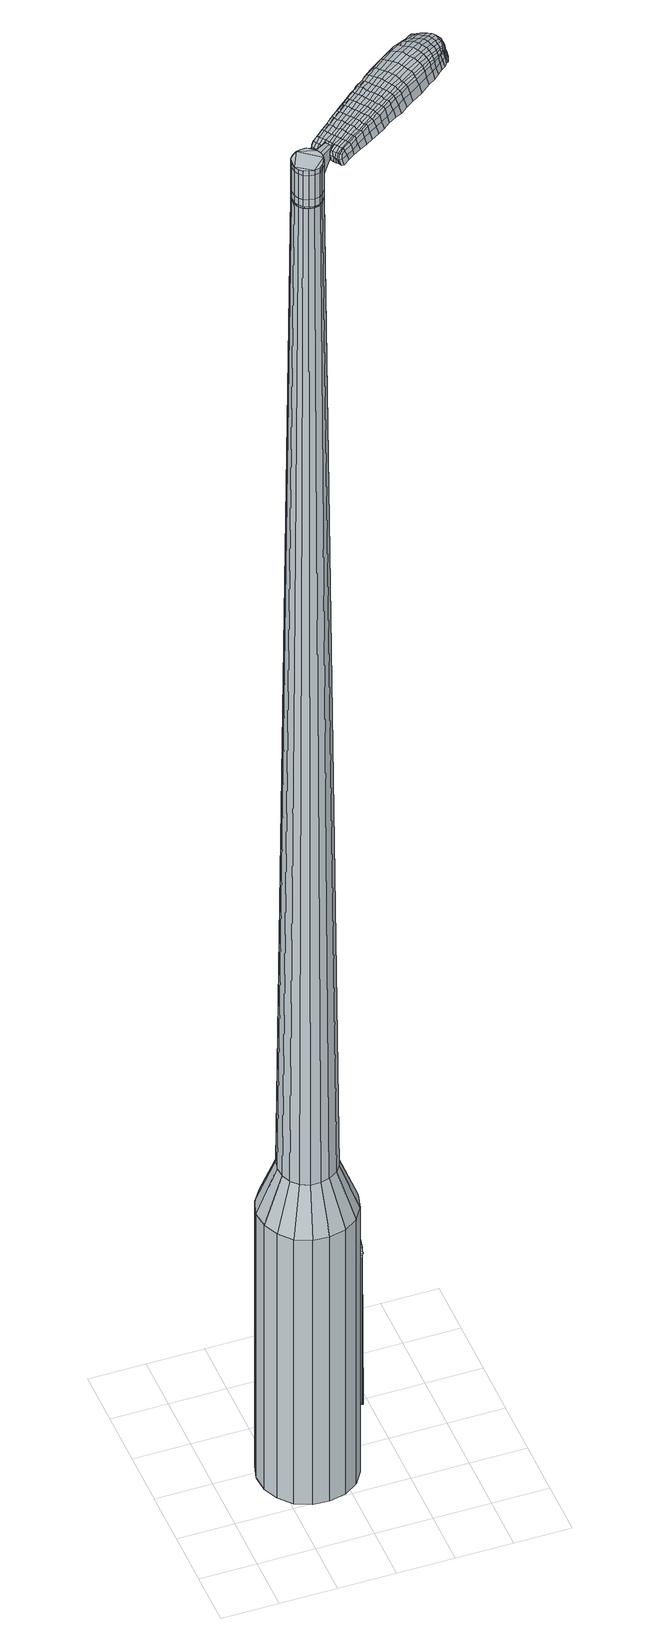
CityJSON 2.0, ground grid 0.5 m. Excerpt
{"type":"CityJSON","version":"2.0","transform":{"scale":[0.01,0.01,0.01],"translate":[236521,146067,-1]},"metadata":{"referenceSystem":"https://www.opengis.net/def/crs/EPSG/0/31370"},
"CityObjects":{
"object1":{"type":"GenericCityObject","attributes":{"cluster":688,"mean_distance_to_centroid":0.279,"new_centroid_x":236521.77,"new_centroid_y":146067.87,"mean_distance_to_camera":9.56,"H1":11.23,"H2":11.44,"Z_final":113.23,"cluster2":-1,"proj_x":236524.95,"proj_y":146072.52,"id_line":90813,"bearing_l":304.4,"distance":5.64,"orientation":"left","G_obj":34.4},"geometry":[{"type":"MultiSurface","lod":"2","boundaries":[[[0,1,2,3]],[[1,4,5,2]],[[4,6,7,5]],[[6,8,9,7]],[[8,10,11,9]],[[10,12,13,11]],[[12,14,15,13]],[[14,16,17,15]],[[16,18,19,17]],[[18,20,21,19]],[[20,22,23,21]],[[22,24,25,23]],[[24,26,27,25]],[[26,28,29,27]],[[28,30,31,29]],[[30,32,33,31]],[[32,34,35,33]],[[34,0,3,35]],[[36,37,38,39]],[[38,40,41,42]],[[41,43,42]],[[42,44,45,46]],[[45,47,46]],[[46,48,49,50]],[[49,51,50]],[[42,46,50,38]],[[50,52,39,38]],[[53,36,39]],[[2,5,7,35]],[[7,9,11,15]],[[11,13,15]],[[15,17,19,23]],[[19,21,23]],[[23,25,27,31]],[[27,29,31]],[[15,23,31,7]],[[31,33,35,7]],[[3,2,35]],[[1,0,54,55]],[[0,34,56,54]],[[34,32,57,56]],[[32,30,58,57]],[[30,28,59,58]],[[28,26,60,59]],[[26,24,61,60]],[[24,22,62,61]],[[22,20,63,62]],[[20,18,64,63]],[[18,16,65,64]],[[16,14,66,65]],[[14,12,67,66]],[[12,10,68,67]],[[10,8,69,68]],[[8,6,70,69]],[[6,4,71,70]],[[4,1,55,71]],[[55,54,72,73]],[[54,56,74,72]],[[56,57,75,74]],[[57,58,76,75]],[[58,59,77,76]],[[59,60,78,77]],[[60,61,79,78]],[[61,62,80,79]],[[62,63,81,80]],[[63,64,82,81]],[[64,65,83,82]],[[65,66,84,83]],[[66,67,85,84]],[[67,68,86,85]],[[68,69,87,86]],[[69,70,88,87]],[[70,71,89,88]],[[71,55,73,89]],[[72,90,91,73]],[[92,93,90,72]],[[94,95,93,92]],[[76,96,95,94]],[[97,98,96,76]],[[78,99,98,97]],[[100,101,99,78]],[[80,102,101,100]],[[103,104,102,80]],[[82,105,104,103]],[[106,107,105,82]],[[108,109,107,106]],[[110,111,109,108]],[[112,113,111,110]],[[114,115,113,112]],[[88,116,115,114]],[[89,117,116,88]],[[73,91,117,89]],[[118,119,120,121]],[[122,118,121,123]],[[124,122,123,125]],[[126,124,125,127]],[[128,126,127,129]],[[130,128,129,131]],[[132,130,131,133]],[[134,132,133,135]],[[136,134,135,137]],[[138,136,137,139]],[[140,138,139,141]],[[142,140,141,143]],[[144,142,143,145]],[[146,144,145,147]],[[148,146,147,149]],[[150,148,149,151]],[[74,92,72]],[[74,75,94,92]],[[75,76,94]],[[77,97,76]],[[77,78,97]],[[79,100,78]],[[79,80,100]],[[81,103,80]],[[81,82,103]],[[83,106,82]],[[83,84,108,106]],[[84,85,110,108]],[[85,86,112,110]],[[86,87,114,112]],[[87,88,114]],[[152,115,116]],[[152,153,113,115]],[[153,154,111,113]],[[154,155,109,111]],[[155,156,107,109]],[[156,105,107]],[[157,104,105]],[[157,102,104]],[[158,101,102]],[[158,99,101]],[[159,98,99]],[[159,96,98]],[[160,95,96]],[[160,161,93,95]],[[161,90,93]],[[39,52,150,162]],[[91,90,163,151]],[[53,39,162,119]],[[90,161,120,163]],[[36,53,119,118]],[[161,160,121,120]],[[37,36,118,122]],[[160,96,123,121]],[[38,37,122,124]],[[96,159,125,123]],[[40,38,124,126]],[[159,99,127,125]],[[41,40,126,128]],[[99,158,129,127]],[[43,41,128,130]],[[158,102,131,129]],[[42,43,130,132]],[[102,157,133,131]],[[44,42,132,134]],[[157,105,135,133]],[[45,44,134,136]],[[105,156,137,135]],[[47,45,136,138]],[[156,155,139,137]],[[46,47,138,140]],[[155,154,141,139]],[[48,46,140,142]],[[154,153,143,141]],[[49,48,142,144]],[[153,152,145,143]],[[51,49,144,146]],[[152,116,147,145]],[[50,51,146,148]],[[116,117,149,147]],[[52,50,148,150]],[[117,91,151,149]],[[150,151,164,165]],[[151,163,166,164]],[[163,120,167,166]],[[120,119,168,167]],[[119,162,169,168]],[[162,150,165,169]],[[170,171,172,173]],[[174,170,173,175]],[[170,174,176,177]],[[171,170,177,178]],[[179,180,181,182]],[[183,179,182,184]],[[179,183,185,186]],[[180,179,186,187]],[[188,189,190,191]],[[192,188,191,193]],[[188,192,194,195]],[[189,188,195,196]],[[197,198,199,200]],[[201,197,200,202]],[[197,201,203,204]],[[198,197,204,205]],[[206,207,208,209]],[[210,206,209,211]],[[206,210,212,213]],[[207,206,213,214]],[[215,216,217,218]],[[219,215,218,220]],[[215,219,221,222]],[[216,215,222,223]],[[224,225,226,227]],[[216,224,227,217]],[[224,216,223,228]],[[225,224,228,229]],[[230,231,232,233]],[[225,230,233,226]],[[230,225,229,234]],[[231,230,234,235]],[[236,174,175,237]],[[231,236,237,232]],[[236,231,235,238]],[[174,236,238,176]],[[239,240,241,242]],[[243,239,242,244]],[[239,243,245,246]],[[240,239,246,247]],[[248,249,250,251]],[[240,248,251,241]],[[248,240,247,252]],[[249,248,252,253]],[[254,255,256,257]],[[249,254,257,250]],[[254,249,253,258]],[[255,254,258,259]],[[260,261,262,263]],[[255,260,263,256]],[[260,255,259,264]],[[261,260,264,265]],[[266,171,178,267]],[[261,266,267,262]],[[266,261,265,268]],[[171,266,268,172]],[[269,270,271,272]],[[273,269,272,274]],[[269,273,275,276]],[[270,269,276,277]],[[278,279,280,281]],[[270,278,281,271]],[[278,270,277,282]],[[279,278,282,283]],[[284,285,286,287]],[[279,284,287,280]],[[284,279,283,288]],[[285,284,288,289]],[[290,183,184,291]],[[285,290,291,286]],[[290,285,289,292]],[[183,290,292,185]],[[293,294,295,296]],[[297,293,296,298]],[[293,297,299,300]],[[294,293,300,301]],[[302,303,304,305]],[[294,302,305,295]],[[302,294,301,306]],[[303,302,306,307]],[[308,309,310,311]],[[303,308,311,304]],[[308,303,307,312]],[[309,308,312,313]],[[314,315,316,317]],[[309,314,317,310]],[[314,309,313,318]],[[315,314,318,319]],[[320,180,187,321]],[[315,320,321,316]],[[320,315,319,322]],[[180,320,322,181]],[[323,209,208,324]],[[325,323,324,326]],[[323,325,327,328]],[[209,323,328,211]],[[329,325,326,330]],[[331,329,330,332]],[[329,331,333,334]],[[325,329,334,327]],[[335,331,332,336]],[[337,335,336,338]],[[335,337,339,340]],[[331,335,340,333]],[[341,337,338,342]],[[343,341,342,344]],[[341,343,345,346]],[[337,341,346,339]],[[347,343,344,348]],[[198,347,348,199]],[[347,198,205,349]],[[343,347,349,345]],[[350,351,196,195]],[[352,350,195,194]],[[350,352,353,354]],[[351,350,354,355]],[[356,357,355,354]],[[358,356,354,353]],[[356,358,359,360]],[[357,356,360,361]],[[362,363,361,360]],[[364,362,360,359]],[[362,364,365,366]],[[363,362,366,367]],[[368,369,367,366]],[[370,368,366,365]],[[368,370,203,201]],[[369,368,201,202]],[[371,372,373,374]],[[273,371,374,275]],[[371,273,274,375]],[[372,371,375,376]],[[377,192,193,378]],[[372,377,378,373]],[[377,372,376,379]],[[192,377,379,194]],[[380,381,382,383]],[[219,380,383,221]],[[380,219,220,384]],[[381,380,384,385]],[[386,387,388,389]],[[381,386,389,382]],[[386,381,385,390]],[[387,386,390,391]],[[392,189,196,393]],[[387,392,393,388]],[[392,387,391,394]],[[189,392,394,190]],[[395,396,397,398]],[[177,395,398,178]],[[395,177,176,399]],[[396,395,399,400]],[[401,402,403,404]],[[396,401,404,397]],[[401,396,400,405]],[[402,401,405,406]],[[407,200,199,408]],[[402,407,408,403]],[[407,402,406,409]],[[200,407,409,202]],[[410,411,412,413]],[[182,410,413,184]],[[410,182,181,414]],[[411,410,414,415]],[[416,204,203,417]],[[411,416,417,412]],[[416,411,415,418]],[[204,416,418,205]],[[419,420,421,422]],[[297,419,422,299]],[[419,297,298,423]],[[420,419,423,424]],[[425,210,211,426]],[[420,425,426,421]],[[425,420,424,427]],[[210,425,427,212]],[[428,429,430,431]],[[243,428,431,245]],[[428,243,244,432]],[[429,428,432,433]],[[434,435,436,437]],[[429,434,437,430]],[[434,429,433,438]],[[435,434,438,439]],[[440,207,214,441]],[[435,440,441,436]],[[440,435,439,442]],[[207,440,442,208]],[[443,444,433,432]],[[242,443,432,244]],[[443,242,241,445]],[[444,443,445,446]],[[447,448,439,438]],[[444,447,438,433]],[[447,444,446,449]],[[448,447,449,450]],[[451,324,208,442]],[[448,451,442,439]],[[451,448,450,452]],[[324,451,452,326]],[[453,454,455,456]],[[300,453,456,301]],[[453,300,299,422]],[[454,453,422,421]],[[457,328,327,458]],[[454,457,458,455]],[[457,454,421,426]],[[328,457,426,211]],[[459,460,446,445]],[[251,459,445,241]],[[459,251,250,461]],[[460,459,461,462]],[[463,464,450,449]],[[460,463,449,446]],[[463,460,462,465]],[[464,463,465,466]],[[467,330,326,452]],[[464,467,452,450]],[[467,464,466,468]],[[330,467,468,332]],[[469,470,471,472]],[[306,469,472,307]],[[469,306,301,456]],[[470,469,456,455]],[[473,334,333,474]],[[470,473,474,471]],[[473,470,455,458]],[[334,473,458,327]],[[475,476,462,461]],[[257,475,461,250]],[[475,257,256,477]],[[476,475,477,478]],[[479,480,466,465]],[[476,479,465,462]],[[479,476,478,481]],[[480,479,481,482]],[[483,336,332,468]],[[480,483,468,466]],[[483,480,482,484]],[[336,483,484,338]],[[485,486,487,488]],[[312,485,488,313]],[[485,312,307,472]],[[486,485,472,471]],[[489,340,339,490]],[[486,489,490,487]],[[489,486,471,474]],[[340,489,474,333]],[[491,492,478,477]],[[263,491,477,256]],[[491,263,262,493]],[[492,491,493,494]],[[495,496,482,481]],[[492,495,481,478]],[[495,492,494,497]],[[496,495,497,498]],[[499,342,338,484]],[[496,499,484,482]],[[499,496,498,500]],[[342,499,500,344]],[[501,502,503,504]],[[318,501,504,319]],[[501,318,313,488]],[[502,501,488,487]],[[505,346,345,506]],[[502,505,506,503]],[[505,502,487,490]],[[346,505,490,339]],[[507,508,494,493]],[[267,507,493,262]],[[507,267,178,398]],[[508,507,398,397]],[[509,510,498,497]],[[508,509,497,494]],[[509,508,397,404]],[[510,509,404,403]],[[511,348,344,500]],[[510,511,500,498]],[[511,510,403,408]],[[348,511,408,199]],[[512,513,415,414]],[[322,512,414,181]],[[512,322,319,504]],[[513,512,504,503]],[[514,349,205,418]],[[513,514,418,415]],[[514,513,503,506]],[[349,514,506,345]],[[515,516,376,375]],[[272,515,375,274]],[[515,272,271,517]],[[516,515,517,518]],[[519,352,194,379]],[[516,519,379,376]],[[519,516,518,520]],[[352,519,520,353]],[[521,522,523,524]],[[222,521,524,223]],[[521,222,221,383]],[[522,521,383,382]],[[525,526,527,528]],[[522,525,528,523]],[[525,522,382,389]],[[526,525,389,388]],[[529,351,355,530]],[[526,529,530,527]],[[529,526,388,393]],[[351,529,393,196]],[[531,532,518,517]],[[281,531,517,271]],[[531,281,280,533]],[[532,531,533,534]],[[535,358,353,520]],[[532,535,520,518]],[[535,532,534,536]],[[358,535,536,359]],[[537,538,539,540]],[[228,537,540,229]],[[537,228,223,524]],[[538,537,524,523]],[[541,542,543,544]],[[538,541,544,539]],[[541,538,523,528]],[[542,541,528,527]],[[545,357,361,546]],[[542,545,546,543]],[[545,542,527,530]],[[357,545,530,355]],[[547,548,534,533]],[[287,547,533,280]],[[547,287,286,549]],[[548,547,549,550]],[[551,364,359,536]],[[548,551,536,534]],[[551,548,550,552]],[[364,551,552,365]],[[553,554,555,556]],[[234,553,556,235]],[[553,234,229,540]],[[554,553,540,539]],[[557,558,559,560]],[[554,557,560,555]],[[557,554,539,544]],[[558,557,544,543]],[[561,363,367,562]],[[558,561,562,559]],[[561,558,543,546]],[[363,561,546,361]],[[563,564,550,549]],[[291,563,549,286]],[[563,291,184,413]],[[564,563,413,412]],[[565,370,365,552]],[[564,565,552,550]],[[565,564,412,417]],[[370,565,417,203]],[[566,567,400,399]],[[238,566,399,176]],[[566,238,235,556]],[[567,566,556,555]],[[568,569,406,405]],[[567,568,405,400]],[[568,567,555,560]],[[569,568,560,559]],[[570,369,202,409]],[[569,570,409,406]],[[570,569,559,562]],[[369,570,562,367]],[[571,572,573,574]],[[574,573,575,576]],[[577,575,573,578]],[[578,573,572,579]],[[580,581,582,583]],[[583,582,584,585]],[[586,584,582,587]],[[587,582,581,588]],[[589,590,591,592]],[[592,591,593,594]],[[595,593,591,596]],[[596,591,590,597]],[[598,599,600,601]],[[601,600,602,603]],[[604,602,600,605]],[[605,600,599,606]],[[607,608,609,610]],[[610,609,611,612]],[[613,611,609,614]],[[614,609,608,615]],[[616,617,618,619]],[[619,618,620,621]],[[622,620,618,623]],[[623,618,617,624]],[[625,626,627,628]],[[628,627,617,616]],[[624,617,627,629]],[[629,627,626,630]],[[631,632,633,634]],[[634,633,626,625]],[[630,626,633,635]],[[635,633,632,636]],[[576,575,637,638]],[[638,637,632,631]],[[636,632,637,639]],[[639,637,575,577]],[[640,641,642,643]],[[643,642,644,645]],[[646,644,642,647]],[[647,642,641,648]],[[649,650,651,652]],[[652,651,641,640]],[[648,641,651,653]],[[653,651,650,654]],[[655,656,657,658]],[[658,657,650,649]],[[654,650,657,659]],[[659,657,656,660]],[[661,662,663,664]],[[664,663,656,655]],[[660,656,663,665]],[[665,663,662,666]],[[579,572,667,668]],[[668,667,662,661]],[[666,662,667,669]],[[669,667,572,571]],[[670,671,672,673]],[[673,672,674,675]],[[676,674,672,677]],[[677,672,671,678]],[[679,680,681,682]],[[682,681,671,670]],[[678,671,681,683]],[[683,681,680,684]],[[685,686,687,688]],[[688,687,680,679]],[[684,680,687,689]],[[689,687,686,690]],[[585,584,691,692]],[[692,691,686,685]],[[690,686,691,693]],[[693,691,584,586]],[[694,695,696,697]],[[697,696,698,699]],[[700,698,696,701]],[[701,696,695,702]],[[703,704,705,706]],[[706,705,695,694]],[[702,695,705,707]],[[707,705,704,708]],[[709,710,711,712]],[[712,711,704,703]],[[708,704,711,713]],[[713,711,710,714]],[[715,716,717,718]],[[718,717,710,709]],[[714,710,717,719]],[[719,717,716,720]],[[588,581,721,722]],[[722,721,716,715]],[[720,716,721,723]],[[723,721,581,580]],[[607,610,724,725]],[[725,724,726,727]],[[728,726,724,168]],[[168,724,610,612]],[[727,726,729,730]],[[730,729,731,732]],[[733,731,729,734]],[[734,729,726,728]],[[732,731,735,736]],[[736,735,737,738]],[[739,737,735,740]],[[740,735,731,733]],[[738,737,741,742]],[[742,741,743,744]],[[745,743,741,746]],[[746,741,737,739]],[[744,743,747,748]],[[748,747,599,598]],[[606,599,747,749]],[[749,747,743,745]],[[597,750,751,596]],[[596,751,752,595]],[[753,752,751,754]],[[754,751,750,755]],[[755,756,757,754]],[[754,757,758,753]],[[759,758,757,760]],[[760,757,756,761]],[[761,762,763,760]],[[760,763,764,759]],[[765,764,763,766]],[[766,763,762,767]],[[767,768,769,766]],[[766,769,770,765]],[[604,770,769,602]],[[602,769,768,603]],[[771,772,773,774]],[[774,773,674,676]],[[675,674,773,775]],[[775,773,772,776]],[[594,593,777,778]],[[778,777,772,771]],[[776,772,777,779]],[[779,777,593,595]],[[780,781,782,783]],[[783,782,620,622]],[[621,620,782,784]],[[784,782,781,785]],[[786,787,788,789]],[[789,788,781,780]],[[785,781,788,790]],[[790,788,787,791]],[[597,590,792,793]],[[793,792,787,786]],[[791,787,792,794]],[[794,792,590,589]],[[795,796,797,798]],[[798,797,578,579]],[[577,578,797,799]],[[799,797,796,800]],[[801,802,803,804]],[[804,803,796,795]],[[800,796,803,805]],[[805,803,802,806]],[[598,601,807,808]],[[808,807,802,801]],[[806,802,807,809]],[[809,807,601,603]],[[810,811,812,813]],[[813,812,583,585]],[[580,583,812,814]],[[814,812,811,815]],[[604,605,816,817]],[[817,816,811,810]],[[815,811,816,818]],[[818,816,605,606]],[[819,820,821,822]],[[822,821,698,700]],[[699,698,821,823]],[[823,821,820,824]],[[612,611,825,826]],[[826,825,820,819]],[[824,820,825,827]],[[827,825,611,613]],[[828,829,646]],[[829,644,646]],[[645,644,829,830]],[[831,832,833,834]],[[834,833,829,828]],[[830,829,833,835]],[[835,833,832,836]],[[615,608,837,838]],[[838,837,832,831]],[[836,832,837,839]],[[839,837,608,607]],[[840,841,830]],[[830,841,643,645]],[[640,643,841,842]],[[842,841,840,843]],[[836,844,845,835]],[[835,845,840,830]],[[843,840,845,846]],[[846,845,844,847]],[[607,725,848,839]],[[839,848,844,836]],[[847,844,848,849]],[[849,848,725,727]],[[850,851,852,853]],[[853,852,701,702]],[[700,701,852,822]],[[822,852,851,819]],[[728,168,854,855]],[[855,854,851,850]],[[819,851,854,826]],[[826,854,168,612]],[[843,856,857,842]],[[842,857,652,640]],[[649,652,857,858]],[[858,857,856,859]],[[847,860,861,846]],[[846,861,856,843]],[[859,856,861,862]],[[862,861,860,863]],[[727,730,864,849]],[[849,864,860,847]],[[863,860,864,865]],[[865,864,730,732]],[[866,867,868,869]],[[869,868,707,708]],[[702,707,868,853]],[[853,868,867,850]],[[733,734,870,871]],[[871,870,867,866]],[[850,867,870,855]],[[855,870,734,728]],[[859,872,873,858]],[[858,873,658,649]],[[655,658,873,874]],[[874,873,872,875]],[[863,876,877,862]],[[862,877,872,859]],[[875,872,877,878]],[[878,877,876,879]],[[732,736,880,865]],[[865,880,876,863]],[[879,876,880,881]],[[881,880,736,738]],[[882,883,884,885]],[[885,884,713,714]],[[708,713,884,869]],[[869,884,883,866]],[[739,740,886,887]],[[887,886,883,882]],[[866,883,886,871]],[[871,886,740,733]],[[875,888,874]],[[874,888,664,655]],[[661,664,888,889]],[[889,888,890]],[[879,891,892,878]],[[878,892,888,875]],[[890,888,892,893]],[[893,892,891,894]],[[738,742,895,881]],[[881,895,891,879]],[[894,891,895,896]],[[896,895,742,744]],[[897,898,899,900]],[[900,899,719,720]],[[714,719,899,885]],[[885,899,898,882]],[[745,746,901,902]],[[902,901,898,897]],[[882,898,901,887]],[[887,901,746,739]],[[890,903,904,889]],[[889,904,668,661]],[[579,668,904,798]],[[798,904,903,795]],[[894,905,906,893]],[[893,906,903,890]],[[795,903,906,804]],[[804,906,905,801]],[[744,748,907,896]],[[896,907,905,894]],[[801,905,907,808]],[[808,907,748,598]],[[815,908,909,814]],[[814,909,723,580]],[[720,723,909,900]],[[900,909,908,897]],[[606,749,910,818]],[[818,910,908,815]],[[897,908,910,902]],[[902,910,749,745]],[[776,911,912,775]],[[775,912,673,675]],[[670,673,912,913]],[[913,912,911,914]],[[595,752,915,779]],[[779,915,911,776]],[[914,911,915,916]],[[916,915,752,753]],[[917,918,919,920]],[[920,919,623,624]],[[622,623,919,783]],[[783,919,918,780]],[[921,922,923,924]],[[924,923,918,917]],[[780,918,923,789]],[[789,923,922,786]],[[755,750,925,926]],[[926,925,922,921]],[[786,922,925,793]],[[793,925,750,597]],[[914,927,928,913]],[[913,928,682,670]],[[679,682,928,929]],[[929,928,927,930]],[[753,758,931,916]],[[916,931,927,914]],[[930,927,931,932]],[[932,931,758,759]],[[933,934,935,936]],[[936,935,629,630]],[[624,629,935,920]],[[920,935,934,917]],[[937,938,939,940]],[[940,939,934,933]],[[917,934,939,924]],[[924,939,938,921]],[[761,756,941,942]],[[942,941,938,937]],[[921,938,941,926]],[[926,941,756,755]],[[930,943,944,929]],[[929,944,688,679]],[[685,688,944,945]],[[945,944,943,946]],[[759,764,947,932]],[[932,947,943,930]],[[946,943,947,948]],[[948,947,764,765]],[[949,950,951,952]],[[952,951,635,636]],[[630,635,951,936]],[[936,951,950,933]],[[953,954,955,956]],[[956,955,950,949]],[[933,950,955,940]],[[940,955,954,937]],[[767,762,957,958]],[[958,957,954,953]],[[937,954,957,942]],[[942,957,762,761]],[[946,959,960,945]],[[945,960,692,685]],[[585,692,960,813]],[[813,960,959,810]],[[765,770,961,948]],[[948,961,959,946]],[[810,959,961,817]],[[817,961,770,604]],[[800,962,963,799]],[[799,963,639,577]],[[636,639,963,952]],[[952,963,962,949]],[[806,964,965,805]],[[805,965,962,800]],[[949,962,965,956]],[[956,965,964,953]],[[603,768,966,809]],[[809,966,964,806]],[[953,964,966,958]],[[958,966,768,767]],[[571,574,173,172]],[[574,576,175,173]],[[586,587,186,185]],[[587,588,187,186]],[[589,592,191,190]],[[592,594,193,191]],[[613,614,213,212]],[[614,615,214,213]],[[616,619,218,217]],[[619,621,220,218]],[[625,628,227,226]],[[628,616,217,227]],[[631,634,233,232]],[[634,625,226,233]],[[576,638,237,175]],[[638,631,232,237]],[[646,647,246,245]],[[647,648,247,246]],[[648,653,252,247]],[[653,654,253,252]],[[654,659,258,253]],[[659,660,259,258]],[[660,665,264,259]],[[665,666,265,264]],[[666,669,268,265]],[[669,571,172,268]],[[676,677,276,275]],[[677,678,277,276]],[[678,683,282,277]],[[683,684,283,282]],[[684,689,288,283]],[[689,690,289,288]],[[690,693,292,289]],[[693,586,185,292]],[[694,697,296,295]],[[697,699,298,296]],[[703,706,305,304]],[[706,694,295,305]],[[709,712,311,310]],[[712,703,304,311]],[[715,718,317,316]],[[718,709,310,317]],[[588,722,321,187]],[[722,715,316,321]],[[771,774,374,373]],[[774,676,275,374]],[[594,778,378,193]],[[778,771,373,378]],[[621,784,384,220]],[[784,785,385,384]],[[785,790,390,385]],[[790,791,391,390]],[[791,794,394,391]],[[794,589,190,394]],[[699,823,423,298]],[[823,824,424,423]],[[824,827,427,424]],[[827,613,212,427]],[[828,646,431,430]],[[646,245,431]],[[831,834,437,436]],[[834,828,430,437]],[[615,838,441,214]],[[838,831,436,441]],[[967,968,969,970]],[[971,972,970,969]],[[973,974,975,976]],[[977,978,979,980]],[[968,981,982,969]],[[983,971,969,982]],[[984,973,976,985]],[[986,987,978,977]],[[981,988,989,982]],[[989,990,983,982]],[[991,984,985,992]],[[993,987,986,994]],[[988,995,996,989]],[[996,997,990,989]],[[998,991,992,999]],[[1000,993,994,1001]],[[1002,1003,1004,1005]],[[1006,1007,1003,1002]],[[1006,1008,1009,1007]],[[1008,1010,1011,1009]],[[1012,1013,1014,1015]],[[1016,1017,1013,1012]],[[1018,1019,1017,1016]],[[1020,1021,1019,1018]],[[1015,1004,1003,1012]],[[1012,1003,1007,1016]],[[1007,1009,1018,1016]],[[1009,1011,1020,1018]],[[976,975,972,971]],[[985,976,971,983]],[[990,992,985,983]],[[997,999,992,990]],[[977,980,974,973]],[[986,977,973,984]],[[994,986,984,991]],[[1001,994,991,998]],[[978,1002,1005,979]],[[987,1006,1002,978]],[[1008,1006,987,993]],[[1010,1008,993,1000]],[[1022,1023,1024,1025]],[[1024,1026,1027,1028]],[[1024,1028,1029,1030]],[[1024,1030,1025]],[[1031,1022,1025,1032]],[[1033,1032,1025,1034]],[[1035,1034,1025]],[[1036,1024,1023,1037]],[[1038,1036,1037,1039]],[[1040,1038,1039,1041]],[[1042,1040,1041,1043]],[[1044,1042,1043,1045]],[[1045,1046,1047,1048]],[[1045,1048,1049,1050]],[[1045,1050,1051,1052]],[[1051,1053,1054,1055]],[[1051,1055,1056,1057]],[[1051,1057,1052]],[[1045,1052,1044]],[[1058,1059,1023,1022]],[[1060,1061,1026,1024]],[[1062,1063,1035,1025]],[[1059,1064,1037,1023]],[[1065,1060,1024,1036]],[[1064,1066,1039,1037]],[[1067,1065,1036,1038]],[[1066,1068,1041,1039]],[[1069,1067,1038,1040]],[[1068,1070,1043,1041]],[[1071,1069,1040,1042]],[[1070,1072,1045,1043]],[[1073,1071,1042,1044]],[[1072,1074,1046,1045]],[[1075,1076,1053,1051]],[[1077,1073,1044,1052]],[[1047,1046,1074,1078]],[[1048,1047,1078,1079]],[[1049,1048,1079,1080]],[[1050,1049,1080,1081]],[[1051,1050,1081,1075]],[[1082,1058,1022,1031]],[[1083,1082,1031,1032]],[[1084,1083,1032,1033]],[[1085,1084,1033,1034]],[[1063,1085,1034,1035]],[[1027,1026,1061,1086]],[[1054,1053,1076,1087]],[[1028,1027,1086,1088]],[[1029,1028,1088,1089]],[[1030,1029,1089,1090]],[[1025,1030,1090,1062]],[[1055,1054,1087,1091]],[[1056,1055,1091,1092]],[[1057,1056,1092,1093]],[[1052,1057,1093,1077]]]}]}
},
"vertices":[
[112,114,384],[118,100,384],[118,100,96],[112,114,96],[119,86,384],[119,86,96],[115,71,384],[115,71,96],[107,59,384],[107,59,96],[95,51,384],[95,51,96],[80,48,384],[80,48,96],[66,49,384],[66,49,96],[52,55,384],[52,55,96],[42,66,384],[42,66,96],[36,79,384],[36,79,96],[35,94,384],[35,94,96],[39,108,384],[39,108,96],[47,120,384],[47,120,96],[60,128,384],[60,128,96],[74,132,384],[74,132,96],[88,130,384],[88,130,96],[102,124,384],[102,124,96],[81,103,1524],[76,103,1524],[72,102,1524],[88,97,1524],[68,99,1524],[65,96,1524],[64,86,1524],[64,91,1524],[66,82,1524],[69,79,1524],[78,76,1524],[73,77,1524],[83,77,1524],[86,80,1524],[90,88,1524],[89,84,1524],[90,93,1524],[85,101,1524],[98,104,429],[101,96,429],[92,110,429],[84,114,429],[75,115,429],[67,113,429],[59,108,429],[54,101,429],[52,92,429],[53,83,429],[56,75,429],[62,69,429],[70,65,429],[79,65,429],[87,67,429],[95,72,429],[100,79,429],[102,87,429],[88,97,1483],[90,93,1483],[85,101,1483],[81,103,1483],[76,103,1483],[72,102,1483],[68,99,1483],[65,96,1483],[64,91,1483],[64,86,1483],[66,82,1483],[69,79,1483],[73,77,1483],[78,76,1483],[83,77,1483],[86,80,1483],[89,84,1483],[90,88,1483],[88,97,1485],[90,93,1485],[85,100,1483],[85,100,1485],[81,102,1483],[81,102,1485],[76,103,1485],[72,101,1483],[72,101,1485],[68,99,1485],[65,95,1483],[65,95,1485],[64,91,1485],[65,87,1483],[65,87,1485],[66,82,1485],[70,79,1483],[70,79,1485],[74,77,1483],[74,77,1485],[78,77,1483],[78,77,1485],[82,78,1483],[82,78,1485],[86,81,1483],[86,81,1485],[89,84,1485],[90,88,1485],[81,103,1519],[85,101,1519],[85,101,1493],[81,103,1493],[76,103,1519],[76,103,1493],[72,102,1519],[72,102,1493],[68,99,1519],[68,99,1493],[65,96,1519],[65,96,1493],[64,91,1519],[64,91,1493],[64,86,1519],[64,86,1493],[66,82,1519],[66,82,1493],[69,79,1519],[69,79,1493],[73,77,1519],[73,77,1493],[78,76,1519],[78,76,1493],[83,77,1519],[83,77,1493],[86,80,1519],[86,80,1493],[89,84,1519],[89,84,1493],[90,88,1519],[90,88,1493],[90,93,1519],[90,93,1493],[86,80,1485],[83,77,1485],[78,76,1485],[73,77,1485],[69,79,1485],[64,86,1485],[65,96,1485],[72,102,1485],[81,103,1485],[85,101,1485],[88,97,1519],[88,97,1493],[105,105,1513],[105,105,1518],[104,108,1513],[102,111,1513],[102,111,1518],[104,108,1518],[176,134,1519],[170,130,1518],[172,129,1509],[178,133,1510],[183,138,1519],[185,138,1510],[181,139,1526],[174,134,1525],[168,131,1525],[154,166,1519],[148,161,1518],[149,159,1525],[154,164,1525],[161,171,1519],[161,169,1526],[161,173,1510],[154,168,1510],[149,163,1509],[225,193,1519],[227,189,1519],[227,190,1513],[225,193,1513],[221,195,1519],[222,196,1513],[220,194,1524],[223,192,1524],[225,189,1524],[164,151,1530],[157,146,1529],[159,144,1529],[165,148,1530],[171,156,1531],[173,153,1531],[169,159,1530],[161,154,1530],[155,149,1529],[97,105,1512],[99,103,1512],[100,103,1517],[98,105,1517],[95,107,1512],[96,108,1517],[96,108,1506],[98,105,1506],[99,103,1506],[224,168,1519],[221,166,1519],[223,165,1512],[225,168,1512],[225,170,1518],[227,169,1512],[224,170,1522],[223,169,1523],[220,167,1524],[218,163,1519],[213,159,1519],[215,159,1512],[219,162,1512],[217,164,1524],[212,160,1525],[209,156,1519],[202,151,1519],[204,151,1511],[210,155,1511],[207,156,1526],[201,152,1526],[193,145,1519],[195,144,1510],[191,145,1526],[113,95,1513],[119,99,1513],[118,100,1518],[111,96,1517],[108,93,1512],[108,94,1516],[109,92,1506],[114,95,1507],[120,99,1507],[125,103,1514],[132,107,1515],[131,108,1520],[124,104,1519],[127,103,1507],[134,107,1507],[138,111,1515],[145,115,1516],[143,115,1522],[137,112,1521],[140,110,1508],[147,114,1508],[151,118,1517],[157,122,1517],[156,123,1524],[150,119,1523],[153,118,1508],[159,122,1509],[164,126,1518],[162,127,1524],[166,126,1509],[204,198,1519],[201,197,1519],[202,195,1524],[205,197,1523],[207,199,1518],[207,198,1522],[207,201,1512],[204,200,1512],[201,198,1512],[197,194,1519],[192,191,1519],[192,190,1525],[197,193,1524],[197,196,1512],[192,193,1512],[187,188,1519],[180,184,1519],[180,182,1526],[187,187,1526],[187,190,1511],[181,186,1511],[171,177,1519],[171,176,1526],[171,179,1510],[96,121,1513],[102,125,1513],[102,127,1507],[96,122,1507],[91,117,1512],[91,118,1506],[92,117,1516],[96,119,1517],[102,124,1518],[107,130,1514],[113,134,1515],[114,136,1507],[108,131,1507],[108,128,1519],[113,133,1520],[119,139,1515],[125,143,1516],[125,145,1508],[119,141,1508],[119,137,1521],[125,142,1522],[131,148,1517],[137,152,1517],[137,154,1509],[131,150,1508],[131,146,1523],[137,151,1524],[143,157,1518],[143,159,1509],[143,155,1524],[103,108,1519],[104,106,1519],[109,113,1520],[110,111,1520],[107,115,1520],[101,111,1519],[115,117,1522],[116,115,1522],[121,121,1523],[122,119,1523],[119,124,1523],[113,119,1521],[127,125,1524],[129,123,1524],[133,130,1525],[135,127,1525],[131,132,1525],[125,128,1524],[139,134,1526],[141,131,1526],[145,138,1527],[147,135,1527],[143,141,1527],[137,137,1526],[151,142,1528],[153,140,1528],[149,145,1528],[221,190,1527],[223,187,1527],[218,193,1526],[214,190,1527],[217,187,1528],[219,184,1528],[212,184,1529],[214,181,1529],[209,187,1528],[203,183,1530],[206,180,1530],[208,177,1530],[200,176,1531],[202,172,1531],[197,179,1530],[190,174,1531],[192,170,1531],[194,167,1531],[182,163,1531],[184,160,1531],[179,166,1531],[209,199,1518],[212,199,1519],[212,200,1513],[209,201,1513],[208,198,1523],[211,198,1523],[217,197,1519],[217,198,1513],[216,196,1524],[227,172,1518],[228,175,1518],[226,174,1523],[225,172,1523],[228,172,1513],[229,174,1513],[228,178,1519],[229,182,1519],[227,181,1524],[227,178,1523],[229,178,1513],[229,182,1513],[228,186,1519],[227,185,1524],[229,186,1513],[173,135,1528],[172,137,1528],[166,133,1528],[167,132,1527],[180,140,1528],[179,142,1529],[171,140,1529],[169,142,1530],[163,138,1529],[165,136,1528],[178,144,1529],[177,147,1530],[167,145,1530],[161,141,1529],[175,150,1531],[155,162,1528],[156,160,1529],[164,166,1529],[162,167,1528],[149,158,1527],[151,156,1528],[159,157,1529],[166,162,1530],[153,153,1528],[90,115,1512],[91,113,1512],[93,113,1517],[92,115,1517],[91,116,1506],[92,114,1506],[93,110,1512],[95,111,1517],[94,111,1506],[105,93,1512],[104,94,1512],[106,94,1506],[107,92,1506],[106,94,1517],[105,95,1517],[103,96,1512],[102,98,1512],[103,98,1506],[104,96,1506],[104,97,1517],[102,99,1517],[100,100,1512],[101,101,1506],[101,101,1517],[110,97,1519],[110,98,1519],[117,101,1520],[116,102,1520],[108,100,1519],[107,102,1519],[115,104,1520],[113,106,1520],[105,104,1519],[112,108,1520],[96,118,1519],[97,116,1519],[103,121,1520],[102,123,1520],[99,114,1519],[105,118,1520],[123,105,1521],[122,106,1521],[130,109,1522],[129,110,1522],[121,108,1521],[119,110,1521],[127,112,1522],[126,114,1523],[118,112,1522],[124,117,1523],[108,127,1521],[109,125,1521],[115,130,1522],[114,132,1522],[111,123,1521],[117,127,1522],[136,113,1523],[135,114,1523],[142,116,1524],[141,118,1524],[133,116,1523],[132,118,1524],[140,120,1525],[138,122,1525],[130,121,1524],[136,125,1525],[120,136,1523],[121,134,1523],[127,139,1524],[126,140,1524],[123,131,1524],[129,136,1525],[148,120,1525],[147,122,1525],[155,124,1526],[154,126,1526],[146,124,1526],[144,126,1526],[152,128,1527],[150,130,1527],[143,129,1526],[149,133,1527],[132,145,1525],[133,143,1525],[139,147,1526],[138,149,1526],[135,140,1526],[141,144,1527],[161,128,1527],[160,130,1527],[158,132,1527],[157,134,1528],[155,137,1528],[143,154,1527],[145,152,1527],[147,149,1528],[206,197,1525],[209,196,1525],[203,195,1526],[206,194,1526],[213,195,1526],[210,193,1527],[223,171,1525],[224,173,1525],[221,171,1526],[221,168,1525],[225,176,1525],[225,180,1526],[221,177,1527],[222,174,1526],[224,183,1526],[221,181,1527],[199,192,1526],[201,191,1527],[194,189,1527],[196,188,1528],[205,189,1528],[199,186,1529],[217,165,1526],[217,167,1527],[212,164,1528],[212,161,1527],[217,170,1527],[217,174,1528],[211,170,1529],[212,167,1528],[215,177,1528],[210,173,1530],[188,186,1528],[190,185,1529],[181,181,1528],[183,180,1529],[194,182,1529],[186,177,1530],[207,158,1528],[207,160,1528],[200,155,1529],[200,153,1528],[206,163,1529],[205,166,1530],[198,161,1530],[199,158,1530],[204,169,1530],[196,164,1531],[172,174,1529],[173,173,1529],[176,170,1530],[190,147,1528],[190,149,1529],[189,151,1530],[187,154,1530],[185,157,1531],[171,131,1509],[169,132,1518],[175,135,1518],[177,135,1509],[182,140,1519],[184,139,1510],[180,141,1525],[173,136,1525],[167,132,1525],[150,158,1525],[150,160,1518],[155,164,1518],[155,162,1525],[162,169,1519],[162,167,1525],[163,171,1510],[156,166,1509],[150,162,1509],[225,189,1513],[225,188,1519],[223,191,1519],[224,192,1513],[220,193,1519],[221,194,1513],[219,193,1524],[222,190,1524],[223,188,1524],[160,144,1528],[158,147,1528],[164,151,1529],[166,148,1529],[171,156,1529],[173,153,1529],[169,159,1529],[162,154,1529],[156,149,1528],[101,104,1516],[100,104,1512],[99,106,1512],[100,107,1516],[97,109,1512],[98,109,1516],[98,109,1506],[100,107,1506],[101,104,1506],[222,167,1512],[220,167,1519],[222,169,1518],[224,169,1512],[224,171,1518],[225,170,1512],[223,171,1522],[221,170,1523],[219,168,1523],[214,160,1512],[212,161,1519],[216,164,1519],[218,164,1512],[215,165,1524],[211,162,1525],[203,152,1511],[201,153,1519],[207,157,1519],[209,157,1511],[206,158,1525],[200,153,1526],[192,146,1519],[194,146,1510],[190,147,1526],[117,102,1518],[118,101,1513],[112,97,1513],[111,98,1517],[107,95,1512],[107,96,1515],[108,94,1506],[113,97,1506],[120,101,1507],[130,109,1520],[131,109,1514],[125,105,1514],[123,105,1519],[126,104,1507],[133,108,1507],[142,117,1522],[144,116,1516],[137,113,1515],[136,113,1521],[139,112,1508],[146,116,1508],[155,125,1523],[156,124,1517],[150,120,1516],[149,121,1522],[152,120,1508],[158,123,1508],[163,128,1517],[161,129,1524],[165,127,1509],[203,194,1523],[202,195,1519],[205,196,1518],[205,195,1523],[207,197,1518],[207,196,1522],[207,199,1512],[205,198,1512],[202,196,1512],[193,188,1525],[193,190,1519],[198,193,1519],[198,191,1524],[198,194,1512],[193,191,1512],[182,181,1526],[181,182,1519],[188,187,1519],[188,185,1525],[188,188,1511],[182,184,1511],[172,176,1519],[172,174,1526],[172,178,1510],[103,125,1507],[103,124,1513],[97,119,1513],[97,120,1506],[93,116,1512],[93,117,1506],[94,116,1515],[97,118,1517],[103,122,1518],[115,135,1507],[115,133,1514],[109,128,1514],[109,130,1507],[109,127,1519],[115,131,1520],[127,144,1508],[126,142,1516],[121,137,1515],[121,139,1508],[121,136,1521],[127,140,1522],[138,153,1508],[138,151,1517],[132,146,1516],[133,148,1508],[132,145,1522],[138,149,1523],[144,155,1517],[144,157,1509],[144,154,1524],[103,109,1518],[105,107,1518],[109,113,1519],[111,111,1519],[108,115,1519],[115,117,1520],[117,115,1520],[121,121,1521],[123,119,1521],[120,124,1521],[114,120,1520],[128,126,1523],[129,123,1523],[134,130,1524],[135,128,1524],[132,133,1524],[126,128,1523],[140,134,1525],[141,132,1525],[146,138,1526],[147,136,1526],[144,141,1526],[138,137,1525],[152,142,1527],[154,140,1527],[150,145,1527],[222,186,1526],[220,189,1526],[217,191,1525],[214,189,1526],[217,187,1526],[218,184,1526],[213,180,1528],[211,183,1528],[209,186,1527],[203,182,1528],[205,179,1529],[207,176,1529],[201,172,1530],[200,175,1530],[197,178,1529],[190,173,1530],[192,170,1530],[194,167,1530],[184,160,1530],[182,163,1530],[180,166,1530],[212,198,1513],[211,197,1518],[209,197,1518],[209,199,1512],[208,196,1523],[211,196,1523],[216,195,1519],[216,196,1513],[215,194,1523],[224,175,1523],[226,175,1518],[225,173,1518],[223,173,1523],[226,172,1512],[227,175,1512],[225,181,1523],[226,182,1519],[226,178,1519],[225,178,1523],[227,178,1513],[227,182,1513],[226,185,1519],[225,184,1524],[227,186,1513],[166,134,1527],[172,138,1527],[172,137,1527],[166,133,1526],[180,141,1527],[179,143,1528],[163,139,1528],[169,143,1528],[171,140,1528],[165,136,1527],[178,145,1528],[176,148,1529],[167,145,1529],[161,141,1528],[175,150,1529],[164,165,1528],[157,160,1527],[156,161,1527],[163,166,1527],[150,157,1526],[151,156,1527],[159,157,1528],[166,162,1528],[153,153,1527],[94,114,1516],[93,114,1512],[93,115,1512],[94,115,1516],[93,116,1506],[94,115,1506],[95,112,1512],[96,112,1516],[96,113,1506],[107,95,1506],[106,95,1512],[107,96,1516],[104,100,1506],[103,99,1512],[105,97,1512],[106,97,1506],[105,98,1516],[104,100,1516],[102,102,1512],[103,102,1506],[103,102,1516],[110,99,1518],[111,98,1518],[117,102,1519],[116,103,1519],[108,103,1518],[109,101,1518],[115,104,1519],[114,107,1519],[106,105,1518],[112,109,1519],[104,121,1519],[98,117,1518],[97,118,1518],[103,122,1519],[100,114,1518],[106,118,1519],[123,107,1520],[123,106,1520],[129,110,1521],[129,111,1521],[120,111,1520],[121,109,1520],[128,113,1521],[126,115,1521],[118,113,1520],[124,117,1521],[116,130,1521],[110,126,1520],[109,126,1520],[115,131,1521],[112,123,1520],[118,127,1521],[135,115,1522],[136,114,1522],[142,118,1523],[141,118,1523],[132,119,1522],[134,117,1522],[140,121,1523],[138,123,1524],[131,121,1523],[137,125,1524],[128,139,1523],[122,134,1522],[121,135,1522],[127,140,1523],[124,131,1522],[130,136,1523],[148,122,1524],[154,125,1525],[154,126,1525],[145,127,1525],[146,125,1524],[152,128,1525],[151,131,1526],[143,129,1525],[149,133,1526],[140,147,1525],[134,143,1524],[133,144,1524],[139,148,1525],[136,140,1524],[142,144,1525],[160,130,1526],[160,129,1526],[157,135,1527],[158,132,1526],[155,137,1527],[145,152,1526],[144,153,1526],[148,149,1526],[209,195,1524],[206,195,1524],[204,193,1525],[206,193,1525],[213,193,1525],[210,192,1525],[220,171,1525],[223,173,1524],[222,171,1524],[219,169,1525],[220,178,1526],[223,180,1525],[223,177,1524],[220,174,1525],[223,183,1525],[220,181,1526],[201,190,1526],[199,191,1526],[194,188,1526],[196,187,1527],[205,188,1526],[199,185,1527],[211,164,1527],[216,168,1526],[215,166,1526],[211,163,1526],[210,170,1528],[216,174,1527],[216,171,1526],[211,167,1527],[215,177,1527],[209,173,1528],[190,184,1527],[189,184,1527],[182,180,1527],[184,179,1528],[194,181,1528],[187,176,1529],[199,156,1528],[206,160,1527],[206,159,1527],[199,154,1527],[197,161,1529],[204,166,1529],[205,163,1528],[198,158,1528],[203,169,1529],[196,164,1530],[174,172,1528],[173,173,1528],[177,169,1529],[189,149,1528],[190,148,1528],[187,155,1529],[188,152,1529],[185,157,1530],[108,94,1508],[104,100,1508],[132,117,1509],[136,111,1509],[150,129,1510],[155,122,1510],[183,151,1512],[188,143,1512],[173,133,1511],[168,140,1511],[198,161,1513],[209,169,1514],[214,161,1514],[203,153,1513],[100,105,1508],[127,124,1509],[145,136,1510],[178,158,1512],[163,148,1511],[193,168,1513],[204,176,1514],[97,111,1508],[123,130,1509],[140,143,1510],[172,166,1512],[158,156,1511],[199,183,1514],[187,176,1513],[93,116,1508],[118,137,1509],[135,150,1510],[167,174,1512],[152,163,1511],[194,191,1514],[182,184,1513],[220,177,1514],[223,180,1514],[227,175,1514],[224,170,1514],[215,184,1514],[219,186,1514],[210,191,1514],[215,192,1514],[205,197,1514],[211,198,1514],[225,185,1515],[226,190,1515],[226,189,1515],[228,182,1515],[223,189,1515],[225,191,1515],[220,193,1515],[225,192,1515],[218,196,1515],[224,193,1515],[71,132,334],[75,133,334],[75,133,165],[61,130,171],[71,132,165],[67,132,165],[64,131,166],[62,130,167],[61,130,169],[67,132,334],[64,131,333],[62,130,332],[61,130,331],[61,130,328],[89,132,165],[89,132,334],[103,125,165],[103,125,334],[113,114,165],[113,114,334],[119,101,165],[119,101,334],[121,86,165],[121,86,334],[120,82,334],[119,78,334],[118,75,333],[118,73,332],[117,72,331],[117,72,328],[120,82,165],[117,72,171],[117,72,169],[118,73,167],[118,75,166],[119,78,165],[71,130,334],[75,131,334],[75,131,165],[71,130,165],[62,127,171],[62,127,328],[89,129,334],[89,129,165],[101,123,334],[101,123,165],[111,113,334],[111,113,165],[117,100,334],[117,100,165],[118,86,334],[118,86,165],[117,82,334],[114,72,328],[114,72,171],[117,82,165],[116,79,334],[115,76,333],[115,74,332],[115,73,331],[68,129,334],[65,128,333],[63,128,332],[62,127,331],[68,129,165],[115,73,169],[65,128,166],[63,128,167],[62,127,169],[115,74,167],[115,76,166],[116,79,165]
]}
